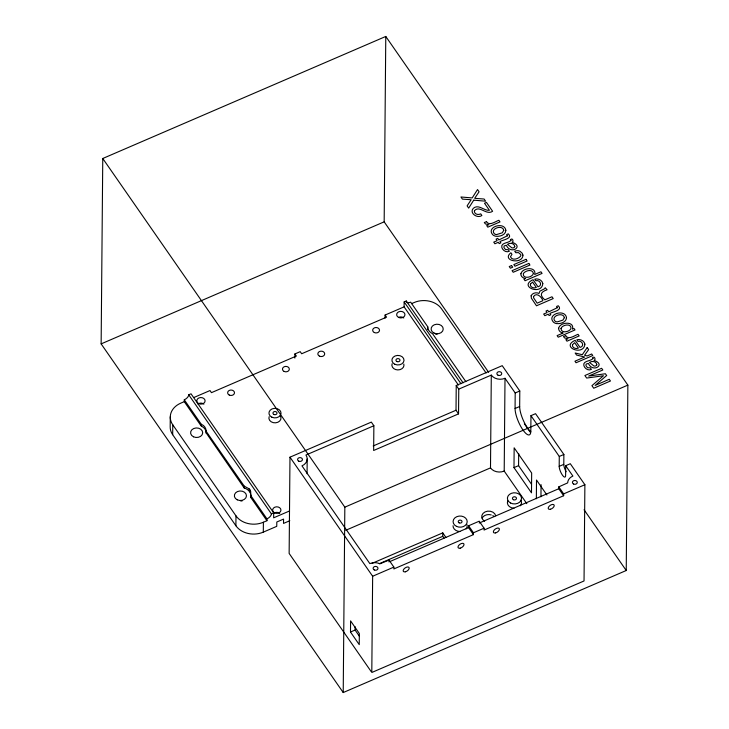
<?xml version="1.0" encoding="UTF-8"?>
<svg xmlns="http://www.w3.org/2000/svg" width="729" height="729" viewBox="0 0 729 729"><rect width="100%" height="100%" fill="white"/><g stroke="black" fill="none" stroke-linecap="round" stroke-linejoin="round"><path stroke-width="1.09" d="M101.14 343.878L102.762 158.494L385.778 36.45L627.86 385.122L626.238 570.506L343.222 692.55L101.14 343.878L384.165 221.835L385.778 36.45M170.276 416.788L170.185 426.684A20.184 15.947 0.5 0 0 172.682 434.703L235.895 525.755A20.184 15.947 0.5 0 0 263.306 532.134L276.756 526.338L276.801 522L283.563 519.094L283.526 523.422L289.787 520.725M172.682 434.703L172.764 424.807A20.184 15.947 0.5 0 1 180.728 403.173L184.264 401.652L184.282 399.793A5.048 2.697 -34.8 0 0 188.729 394.799L191.025 393.806L273.694 512.87L273.648 517.818L289.322 511.056M172.764 424.807L235.977 515.859A20.184 15.947 0.5 0 0 263.397 522.237L266.932 520.716L250.721 497.369C251.915 493.096 248.215 489.031 244.233 488.029L206.189 432.908A9.55 7.545 0.5 0 0 201.587 426.274L201.304 424.314L184.282 399.793M201.587 426.274L201.304 424.314M206.143 433.154C206.726 429.581 205.086 425.809 201.605 424.415M235.895 525.755L235.977 515.859M244.233 488.029L244.251 486.17L206.152 431.304M248.972 488.731L249.71 489.478L249.692 491.747L248.972 488.731L244.251 486.17M250.721 497.369L250.712 491.619L249.71 489.478M263.306 532.134L263.397 522.237M266.932 520.716L266.942 518.857L250.74 495.51M530.794 431.723A16.348 4.884 66.7 0 1 519.668 406.5L519.795 390.99L502.217 365.666L456.236 385.495L458.76 389.131L458.541 413.881L373.649 450.486L373.868 425.745L371.334 422.1L289.978 457.183L289.14 553.429L371.161 671.564M294.862 358.067L294.899 353.948L300.202 351.66L301.66 353.756L386.552 317.151L385.094 315.046L404.112 306.854L404.148 301.906L406.272 300.986A5.048 2.697 -34.8 0 0 410.673 302.171L427.741 326.765L427.65 329.362M307.064 473.75L307.191 459.042M343.222 692.55L344.835 507.165L102.762 158.494M350.494 632.025L350.585 620.889L359.342 633.501L359.242 644.627L350.494 632.025L355.087 630.038L355.123 626.703M289.978 457.183L372.647 576.247L371.799 672.493L584.038 580.967L584.886 484.73L570.297 463.717L565.695 465.694L565.613 475.59A6.661 1.996 66.7 0 1 562.36 475.053A6.661 1.996 66.7 0 1 559.189 466.35L559.28 456.454L530.958 415.658L535.551 413.68L563.872 454.468L563.79 464.364A6.661 1.996 66.7 0 0 566.132 471.736M385.067 318.145L385.094 315.046M388.985 561.95L389.004 560.091L379.937 563.818A10.097 7.973 0.5 0 0 369.849 563.617L301.97 465.849A10.097 7.973 0.5 0 0 305.952 455.033L373.868 425.745M389.004 560.091L393.87 567.098L393.851 568.948L473.44 534.63L473.458 532.771L468.592 525.773L479.208 521.199L484.065 528.197L484.056 530.056L563.645 495.738L563.654 493.879L558.797 486.872L567.663 482.871A10.097 7.973 0.5 0 1 572.894 476.064L565.695 465.694M444.025 538.184L442.74 536.334L442.767 532.872L372.109 563.344M458.541 413.881L456.017 410.236L456.236 385.495M473.44 534.63L468.574 527.623L468.592 525.773M345.746 530.293L490.499 467.881L491.3 375.098A10.097 7.973 0.5 0 0 505.006 378.296L515.203 392.967L515.066 408.486A16.348 4.884 66.7 0 0 522.857 429.846A16.348 4.884 66.7 0 0 530.821 431.176L530.958 415.658M526.83 503.666L504.204 471.071L505.006 378.296M513.981 467.617L514.155 447.825L531.66 473.039L531.487 492.831L513.981 467.617L518.574 465.64L518.684 453.538M536.353 498.736L536.517 480.046L546.896 494.982M540.954 496.759L541.064 484.657M563.645 495.738L558.779 488.731L558.797 486.872M427.741 326.765C427.522 329.781 429.9 332.442 432.525 333.654L465.858 381.659M193.987 397.46L209.998 390.553L211.456 392.658L296.357 356.044L294.899 353.948M411.539 303.647L414.19 302.508A20.184 15.947 0.5 0 1 441.601 308.886L486.106 372.993M458.76 389.131L491.3 375.098M373.193 445.948L456.017 410.236M515.203 392.967L519.795 390.99M515.066 408.486L519.668 406.5M266.942 518.857A5.048 2.697 -34.8 0 0 271.398 513.863L273.694 512.87M344.835 507.165L627.86 385.122M559.28 456.454L563.872 454.468M559.189 466.35L563.79 464.364M379.353 563.663L442.74 536.334M390.024 561.503L468.574 527.623M479.19 523.048L558.779 488.731M372.647 576.247L393.87 567.098M473.458 532.771L484.065 528.197M563.654 493.879L584.886 484.73M384.165 221.835L488.649 372.337M524.342 423.749L530.183 432.16M584.057 509.744L626.238 570.506M406.272 300.986L463.106 382.843M518.574 465.64L531.541 484.311M404.148 301.906L460.983 383.755M404.112 306.854L458.359 384.985M442.767 532.872L445.975 537.492M355.087 630.038L359.47 636.344M188.729 394.799L271.398 513.863M184.264 401.652L201.295 426.173M240.442 500.859A6.06 4.784 0.5 0 1 242.01 501.06M435.65 334.237A6.06 4.784 0.5 0 1 437.218 334.11M398.736 317.334A4.155 3.29 0.5 0 1 403.748 317.953M274.742 512.769A4.155 3.29 0.5 0 1 279.745 513.389M198.006 404.021A4.155 3.29 0.5 0 1 203.883 404.139M280.255 415.776A6.06 4.784 0.5 0 1 275.608 422.82A6.06 4.784 0.5 0 1 269.129 416.706M403.802 364.017A6.06 4.784 0.5 0 1 397.797 369.922A6.06 4.784 0.5 0 1 392.111 363.78M504.204 471.071A10.097 7.973 0.5 0 1 490.499 467.881M484.639 521.208A7.062 5.586 0.5 0 1 485.031 511.931A7.062 5.586 0.5 0 1 495.729 515.804M466.97 524.67A7.062 5.586 0.5 0 1 466.104 528.889M459.89 531.514A7.062 5.586 0.5 0 1 453.037 525.737M520.752 500.222A7.062 5.586 0.5 0 1 520.315 505.789M513.991 508.259A7.062 5.586 0.5 0 1 507.73 500.887M482.115 518.155A7.062 5.586 0.5 0 1 491.218 514.929M492.84 515.622A7.062 5.586 0.5 0 1 494.189 516.624M542.804 283.545C541.829 295.883 518.091 286.533 533.054 279.717L537.975 286.807C543.041 285.622 539.888 279.417 535.87 280.756L534.767 279.161C538.029 278.232 542.13 280.027 542.804 283.545M558.66 328.196C558.368 330.756 560.792 332.807 563.189 332.998L557.12 335.622L558.214 337.199L575.008 329.955L573.969 328.46L572.411 329.134C574.999 321.024 560.091 321.744 558.66 328.196M584.886 344.152C583.902 356.49 560.173 347.15 575.135 340.325L580.047 347.414C585.114 346.239 581.97 340.024 577.951 341.363L576.849 339.769C580.111 338.839 584.211 340.634 584.886 344.152M505.862 230.328C505.762 234.929 499.875 236.734 496.021 236.278A5.75 4.538 0.5 0 1 492.695 234.683C485.906 226.91 504.432 221.151 505.862 230.328M566.488 317.653C566.387 322.254 560.501 324.05 556.646 323.603A5.75 4.538 0.5 0 1 553.32 322.008C546.531 314.235 565.057 308.467 566.488 317.653M520.907 273.749C520.524 276.373 523.176 278.332 525.573 278.46L523.96 279.161L525.053 280.738L542.066 273.402L540.936 271.78L534.703 274.469C536.808 266.322 522.374 267.415 520.907 273.749M522.948 255.132C522.748 264.982 500.978 260.791 510.883 252.763L511.986 254.339L510.473 256.717C512.068 261.009 518.201 258.941 520.451 256.344A2.87 2.269 0.5 0 0 520.706 254.521L518.474 252.608L515.768 252.708L514.674 251.131L517.098 250.703A4.775 3.773 0.5 0 1 520.05 251.323L522.201 253.236L522.948 255.132M531.122 295.81L531.395 298.207L536.48 305.788L553.22 298.571L551.971 296.776L544.791 299.865C539.123 294.78 540.854 291.855 547.105 289.759L545.201 287.718L544.572 288.739L539.87 291.19L538.995 293.477C536.362 292.028 532.334 292.94 531.122 295.81M474.47 210.699L474.388 211.765C475.071 214.554 478.479 215.073 480.712 213.852L481.86 215.502C477.449 218.919 468.911 213.014 473.331 208.312C478.506 203.746 483.956 210.945 489.414 210.298L484.512 203.236L486.453 202.407L492.613 211.273C486.343 215.702 479.582 204.858 474.47 210.699M503.73 230.382L502.254 232.815L496.659 234.565A3.18 2.515 0.5 0 1 494.289 233.672C489.779 228.678 502.791 224.259 503.73 230.382M564.355 317.698L562.879 320.131L557.284 321.89A3.18 2.515 0.5 0 1 554.915 320.997C550.404 315.994 563.417 311.575 564.355 317.698M533.537 296.53L533.646 297.897L537.182 303.155L542.895 300.685C541.82 297.095 536.599 291.91 533.537 296.53M560.984 328.433C561.02 333.609 568.985 332.132 570.907 328.834C571.992 323.011 562.442 324.523 560.984 328.433M510.947 240.379C508.979 243.24 500.376 242.393 501.862 247.614C502.892 250.566 506.327 252.826 509.352 251.259L508.295 249.737L505.461 249.528L503.93 247.505L504.094 245.928L506.354 245.272C510.637 255.241 524.452 246.302 512.022 242.265L512.961 241.499L512.87 239.959L511.886 238.93L510.364 239.586L510.947 240.379M592.969 358.522C591 361.374 582.407 360.527 583.883 365.748C584.913 368.701 588.358 370.961 591.374 369.393L590.326 367.881L587.483 367.662L585.952 365.648L586.116 364.063L588.376 363.406C592.659 373.376 606.473 364.445 594.044 360.408L594.982 359.643L594.891 358.103L593.907 357.064L592.395 357.72L592.969 358.522M530.393 284.137C529.755 287.272 533.956 288.702 536.307 287.463L532.58 282.096L530.393 284.137M572.475 344.744C571.828 347.879 576.028 349.309 578.389 348.07L574.662 342.703L572.475 344.744M533.418 273.512C532.325 277.722 522.274 279.353 523.376 273.493C525.427 270.505 532.635 268.591 533.418 273.512M507.411 235.795L498.827 239.941L497.761 238.392L496.084 239.121L497.151 240.661L493.743 242.128L494.891 243.768L498.299 242.301L499.201 243.614L500.878 242.894L499.966 241.581C502.217 239.978 513.508 238.474 508.286 233.854L506.664 234.556L507.411 235.795M557.339 307.702L548.755 311.848L547.679 310.299L546.003 311.028L547.078 312.568L543.67 314.035L544.809 315.675L548.217 314.208L549.128 315.52L550.805 314.8L549.894 313.488C552.145 311.884 563.435 310.381 558.214 305.761L556.591 306.462L557.339 307.702M514.792 246.684L513.745 247.796L512.05 247.978L507.493 244.333C509.863 242.402 514.638 243.24 514.792 246.684M596.814 364.819L595.775 365.94L594.08 366.122L589.515 362.468C591.884 360.536 596.659 361.384 596.814 364.819M473.732 200.147L468.665 208.12L467.107 205.87L471.162 199.728L462.423 199.126L460.938 196.985L472.192 197.923L477.531 189.558L479.081 191.782L474.679 198.324L484.111 199.026L485.614 201.195L473.732 200.147M587.209 347.523L582.289 354.722L575.145 353L576.593 355.069L584.667 357.01L574.953 361.201L576.028 362.76L592.768 355.542L591.684 353.975L587.109 355.952L584.585 355.269L588.649 349.601L587.209 347.523M606.646 375.526L595.174 385.422L609.262 379.29L610.455 381.003L593.716 388.229L591.93 385.65L603.439 375.745L586.663 378.059L584.895 375.517L601.635 368.3L602.819 370.004L588.677 376.055L605.416 373.749L606.646 375.526M486.471 221.625L484.302 222.564L485.468 223.921L488.822 224.714L486.717 225.625L487.783 227.166L499.994 221.908L498.864 220.286C495.565 221.324 489.177 226.437 486.471 221.625M511.567 265.556L509.243 266.559L510.391 268.208L512.715 267.206L511.567 265.556M525.983 259.342L513.836 264.581L514.984 266.231L527.131 260.991L525.983 259.342M528.817 263.424L512.077 270.65L513.207 272.272L529.947 265.055L528.817 263.424M565.64 335.659L563.481 336.598L564.638 337.955L567.991 338.748L565.886 339.659L566.962 341.199L579.163 335.941L578.033 334.319C574.744 335.358 568.347 340.47 565.64 335.659M398.635 317.452A4.155 3.29 0.5 0 0 404.95 314.737A4.155 3.29 0.5 0 0 398.79 311.766A4.155 3.29 0.5 0 0 398.635 317.452M274.642 512.897A4.155 3.29 0.5 0 0 280.947 510.172A4.155 3.29 0.5 0 0 274.787 507.202A4.155 3.29 0.5 0 0 274.642 512.897M198.78 403.638A4.155 3.29 0.5 0 0 205.095 400.914A4.155 3.29 0.5 0 0 198.935 397.952A4.155 3.29 0.5 0 0 198.78 403.638M394.836 364.272A6.06 4.784 0.5 0 0 404.021 360.308A6.06 4.784 0.5 0 0 395.054 355.989A6.06 4.784 0.5 0 0 394.836 364.272M396.922 361.548A2.023 1.595 0.5 0 0 399.984 360.226A2.023 1.595 0.5 0 0 396.995 358.786A2.023 1.595 0.5 0 0 396.922 361.548M271.853 417.198A6.06 4.784 0.5 0 0 281.039 413.234A6.06 4.784 0.5 0 0 272.072 408.914A6.06 4.784 0.5 0 0 271.853 417.198M273.94 414.473A2.023 1.595 0.5 0 0 277.011 413.152A2.023 1.595 0.5 0 0 274.013 411.712A2.023 1.595 0.5 0 0 273.94 414.473M193.504 436.799A6.06 4.784 0.5 0 0 202.698 432.835A6.06 4.784 0.5 0 0 193.723 428.515A6.06 4.784 0.5 0 0 193.504 436.799M434.037 333.08A6.06 4.784 0.5 0 0 443.232 329.116A6.06 4.784 0.5 0 0 434.256 324.788A6.06 4.784 0.5 0 0 434.037 333.08M374.314 332.533A3.435 2.716 0.5 0 0 379.527 330.283A3.435 2.716 0.5 0 0 374.442 327.84A3.435 2.716 0.5 0 0 374.314 332.533M319.484 356.171A3.435 2.716 0.5 0 0 324.697 353.929A3.435 2.716 0.5 0 0 319.612 351.478A3.435 2.716 0.5 0 0 319.484 356.171M284.11 371.425A3.435 2.716 0.5 0 0 289.322 369.184A3.435 2.716 0.5 0 0 284.237 366.733A3.435 2.716 0.5 0 0 284.11 371.425M229.289 395.072A3.435 2.716 0.5 0 0 234.492 392.822A3.435 2.716 0.5 0 0 229.407 390.37A3.435 2.716 0.5 0 0 229.289 395.072M237.271 499.83A6.06 4.784 0.5 0 0 246.457 495.866A6.06 4.784 0.5 0 0 237.49 491.546A6.06 4.784 0.5 0 0 237.271 499.83M456.418 526.338A7.062 5.586 0.5 0 0 467.198 521.791A7.062 5.586 0.5 0 0 456.791 516.679A7.062 5.586 0.5 0 0 456.418 526.338M510.564 503.001A7.062 5.586 0.5 0 0 521.517 498.727A7.062 5.586 0.5 0 0 511.311 493.351A7.062 5.586 0.5 0 0 510.564 503.001M459.161 522.875A1.895 1.494 0.5 0 0 462.031 521.636A1.895 1.494 0.5 0 0 459.224 520.287A1.895 1.494 0.5 0 0 459.161 522.875M513.416 499.72A2.023 1.595 0.5 0 0 516.478 498.399A2.023 1.595 0.5 0 0 513.489 496.959A2.023 1.595 0.5 0 0 513.416 499.72M498.044 375.216A2.424 1.914 0.5 0 0 501.725 373.631A2.424 1.914 0.5 0 0 498.135 371.899A2.424 1.914 0.5 0 0 498.044 375.216M550.413 509.252A3.435 1.832 -34.8 0 0 554.122 505.088A3.435 1.832 -34.8 0 0 549.101 506.318A3.435 1.832 -34.8 0 0 550.413 509.252M495.583 532.899A3.435 1.832 -34.8 0 0 499.292 528.735A3.435 1.832 -34.8 0 0 494.271 529.956A3.435 1.832 -34.8 0 0 495.583 532.899M460.209 548.153A3.435 1.832 -34.8 0 0 463.917 543.989A3.435 1.832 -34.8 0 0 458.896 545.21A3.435 1.832 -34.8 0 0 460.209 548.153M405.388 571.791A3.435 1.832 -34.8 0 0 409.087 567.627A3.435 1.832 -34.8 0 0 404.066 568.857A3.435 1.832 -34.8 0 0 405.388 571.791M573.595 484.02A2.424 1.914 0.5 0 0 577.268 482.434A2.424 1.914 0.5 0 0 573.677 480.712A2.424 1.914 0.5 0 0 573.595 484.02M298.762 461.156A2.424 1.914 0.5 0 0 302.435 459.571A2.424 1.914 0.5 0 0 298.844 457.839A2.424 1.914 0.5 0 0 298.762 461.156M374.305 569.96A2.424 1.914 0.5 0 0 377.977 568.374A2.424 1.914 0.5 0 0 374.387 566.643A2.424 1.914 0.5 0 0 374.305 569.96"/></g></svg>
